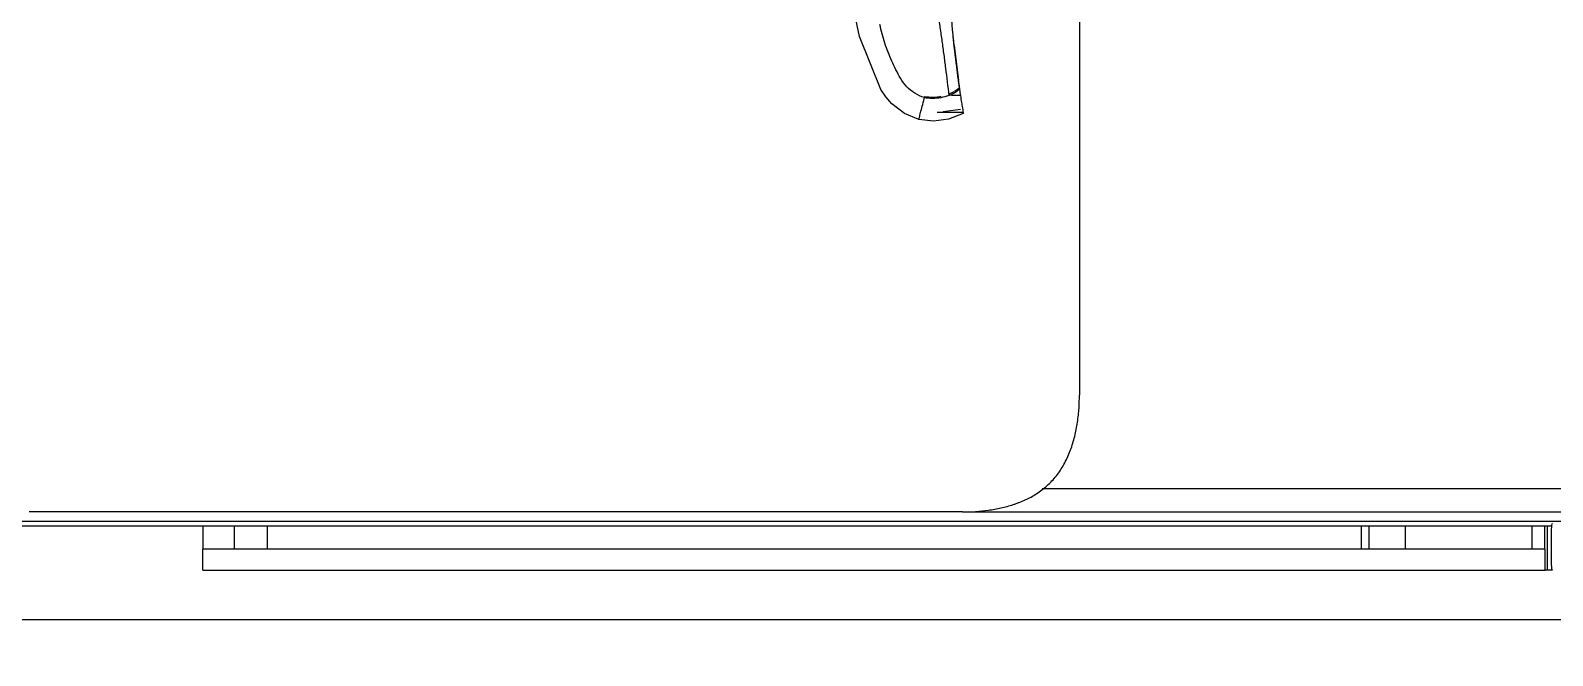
# Model space of a CAD drawing. Header units: metres. Extents: x -22 to 564, y 0 to 143.
# Drawn here: x 24.025 to 24.677, y 35.993 to 36.261 of the extents above; entities that cross this region are included whole.
import ezdxf
from ezdxf.xclip import XClip

# ---------------------------------------------------------------- set-up
doc = ezdxf.new("R2010")
doc.units = ezdxf.units.M
doc.header["$XCLIPFRAME"] = 2
doc.layers.add('XREF  PB CONJ$0$PARQUE', color=251, linetype='Continuous')
doc.layers.add('XREF PB NEURO-ONCOLOGIA$0$EQUIPO', color=8, linetype='Continuous')

# ---------------------------------------------------------------- blocks, each defined once
blk = doc.blocks.new('*U218')
for p, q in [((-2040.86, 250), (-2040.86, -250)), ((-2135.07, -96.28), (-2136.99, -86.75)), ((-2125.9, -118.93), (-2135.07, -96.28)), ((-2092.64, -115.1), (-2094.49, -100.03)), ((-2094.49, -100.03), (-2092.64, -115.1)), ((-2092.8, -113.79), (-2094.33, -101.34)), ((-2094.33, -101.34), (-2092.8, -113.79)), ((-2123.79, -122.11), (-2125.9, -118.93)), ((-2121.15, -125.09), (-2123.79, -122.11)), ((-2092.57, -118.42), (-2092.21, -118.88)), ((-2115.81, -129.16), (-2121.15, -125.09)), ((-2109.65, -131.83), (-2115.81, -129.16)), ((-2101.79, -128.72), (-2090.67, -128.72)), ((-2099.28, -128.33), (-2091.75, -127.41)), ((-2090.58, -129.29), (-2096.9, -131.67)), ((-2103.4, -132.48), (-2109.65, -131.83)), ((-2096.9, -131.67), (-2103.4, -132.48)), ((-2056.75, -290), (-1328.65, -290)), ((-2056.75, -290), (-1328.65, -290)), ((-2245.47, -300), (-2490.86, -300)), ((-2141.44, -300), (-2245.47, -300)), ((-2090.86, -300), (-2141.44, -300)), ((-2090.86, -300), (-1328.55, -300)), ((-2416.4, -306.05), (-3052.58, -306.05)), ((-2919.2, -304), (-1599.2, -304)), ((-2416.4, -306), (-2416.4, -316)), ((-2416.4, -306), (-2402.97, -306)), ((-2402.97, -306), (-2388.88, -306)), ((-2402.97, -306), (-2402.97, -316)), ((-2388.88, -306), (-1920.16, -306)), ((-2388.88, -306), (-2388.88, -316)), ((-1920.16, -306), (-1916.75, -306)), ((-1920.16, -306), (-1920.16, -316)), ((-1916.75, -306), (-1901.19, -306)), ((-1916.69, -306), (-1916.7, -306)), ((-1916.69, -316), (-1916.69, -306)), ((-1901.25, -306), (-1901.25, -316)), ((-1901.24, -306), (-1901.25, -306)), ((-1901.19, -306), (-1898.56, -306)), ((-1898.56, -306), (-1846.92, -306)), ((-1846.92, -306), (-1841.4, -306)), ((-1846.92, -306), (-1846.92, -316)), ((-1841.4, -316), (-1841.4, -306)), ((-1841.4, -306), (-1840.52, -306)), ((-1840.4, -306), (-1838.39, -306)), ((-1840.4, -306), (-1840.4, -325)), ((-1838.53, -307.49), (-1838.45, -306.46)), ((-1838.45, -306.46), (-1838.35, -305.67)), ((-1838.35, -305.67), (-1838.24, -305.17)), ((-1838.24, -305.17), (-1838.12, -305)), ((-1838.59, -309.99), (-1838.57, -308.7)), ((-1838.59, -320.01), (-1838.59, -309.99)), ((-1838.57, -308.7), (-1838.53, -307.49)), ((-2402.97, -316), (-2416.4, -316)), ((-2416.4, -323), (-2416.4, -316)), ((-2388.88, -316), (-2402.97, -316)), ((-1920.16, -316), (-2388.88, -316)), ((-1916.75, -316), (-1920.16, -316)), ((-1901.19, -316), (-1916.75, -316)), ((-1916.7, -316), (-1916.69, -316)), ((-1901.25, -316), (-1901.24, -316)), ((-1898.56, -316), (-1901.19, -316)), ((-1846.92, -316), (-1898.56, -316)), ((-1841.4, -316), (-1846.92, -316)), ((-1841.4, -316), (-1841.4, -325)), ((-2416.4, -325), (-2416.4, -323)), ((-2416.4, -325), (-1841.3, -325)), ((-1840.52, -325), (-1841.4, -325)), ((-1838.12, -325), (-1840.4, -325)), ((-1838.57, -321.3), (-1838.59, -320.01)), ((-1838.53, -322.51), (-1838.57, -321.3)), ((-1838.45, -323.54), (-1838.53, -322.51)), ((-1838.35, -324.33), (-1838.45, -323.54)), ((-1838.24, -324.83), (-1838.35, -324.33)), ((-1838.12, -325), (-1838.24, -324.83)), ((-3052.58, -346.05), (-1592.9, -346.05))]:
    blk.add_line(p, q)
for centre, radius, start, end in [((-1581, -44.21), 516.64, 185.77236, 188.31034), ((-2103.61, -104.26), 17.96, 258.84437, 281.47187)]:
    blk.add_arc(centre, radius, start, end)
for start_param, end_param in [(1.667509, 1.670871), (1.67093, 1.674351)]:
    blk.add_ellipse((-1795.34, -59.34), major_axis=(-28.2, 395.06), ratio=0.761881, start_param=start_param, end_param=end_param)
for points in [[(-2097.1, -67.63), (-2096.84, -73.36), (-2096.13, -84.78), (-2095.04, -96.18), (-2094.4, -101.86)], [(-2117.49, -114.14), (-2118.85, -111.75), (-2121.34, -106.82), (-2124.31, -99.1), (-2125.76, -93.78), (-2126.36, -91.08)], [(-2094.85, -97.7), (-2094.71, -99.09), (-2094.56, -100.48), (-2094.4, -101.87)], [(-2094.16, -103.96), (-2093.58, -108.94), (-2092.93, -113.92), (-2092.21, -118.88)], [(-2093.56, -108.97), (-2093.08, -112.72), (-2092.57, -116.46), (-2092.01, -120.19)], [(-2107.23, -122.44), (-2108.67, -121.99), (-2111.41, -120.72), (-2114.94, -117.86), (-2116.75, -115.44), (-2117.49, -114.14)], [(-2109.62, -131.7), (-2109.66, -131.87), (-2109.67, -131.87), (-2109.41, -130.89), (-2108.92, -128.99), (-2108.21, -126.22), (-2107.62, -123.95), (-2107.31, -122.74)], [(-2107.31, -122.74), (-2107.29, -122.65), (-2107.27, -122.56), (-2107.24, -122.47)], [(-2096.79, -121.5), (-2097.89, -121.93), (-2100.17, -122.59), (-2103.72, -122.91), (-2106.08, -122.67), (-2107.23, -122.44)], [(-2107.17, -122.18), (-2107.14, -122.08), (-2107.11, -121.98), (-2107.09, -121.88)], [(-2096.79, -121.5), (-2095.95, -121.17), (-2095.16, -120.78), (-2094.39, -120.35)], [(-2096.66, -120.82), (-2095.92, -120.51), (-2095.21, -120.15), (-2094.52, -119.75)], [(-2091.81, -121.55), (-2092.46, -121.57), (-2093.78, -121.56), (-2095.12, -121.47), (-2095.8, -121.41)], [(-2094.39, -119.67), (-2093.75, -119.29), (-2093.14, -118.87), (-2092.57, -118.42)], [(-2094.39, -120.35), (-2093.63, -119.91), (-2092.9, -119.42), (-2092.21, -118.88)]]:
    blk.add_open_spline(points, degree=3)
for points, knots in [([(-2104.03, -75.18), (-2103.08, -78.98), (-2101.81, -84.7), (-2100.56, -92.42), (-2099.75, -98.23), (-2098.94, -104.04), (-2097.95, -111.8), (-2097.24, -117.62), (-2096.79, -121.5)], [0, 0, 0, 0, 0.25, 0.375, 0.5, 0.625, 0.75, 1, 1, 1, 1]), ([(-2095.8, -121.41), (-2095.87, -121.41), (-2096, -121.39), (-2096.17, -121.34), (-2096.37, -121.28), (-2096.52, -121.17), (-2096.61, -121.01), (-2096.65, -120.89), (-2096.66, -120.82)], [-1, -1, -1, -1, -0.833333, -0.666667, -0.5, -0.3125, -0.166667, 0, 0, 0, 0]), ([(-2091.81, -121.55), (-2091.65, -122.62), (-2091.35, -124.55), (-2090.85, -127.68), (-2090.64, -128.91), (-2090.59, -129.19)], [0, 0, 0, 0, 0.1111111, 0.2222222, 0.4444444, 0.4444444, 0.4444444, 0.4444444]), ([(-2090.86, -300), (-2087.13, -300.03), (-2081.63, -299.64), (-2075.32, -298.53), (-2071.77, -297.67), (-2069.6, -297), (-2067.88, -296.39), (-2066.16, -295.75), (-2064.03, -294.87), (-2061.53, -293.65), (-2059.17, -292.23), (-2056.88, -290.59), (-2053.92, -288.15), (-2050.58, -284.69), (-2047.9, -280.54), (-2046.07, -276.92), (-2044.86, -274.17), (-2043.85, -271.33), (-2043.02, -268.38), (-2042.34, -265.37), (-2041.6, -261.34), (-2040.97, -256.27), (-2040.84, -252.1), (-2040.86, -250)], [0, 0, 0, 0, 0.142857, 0.214286, 0.25, 0.285714, 0.303571, 0.321429, 0.357143, 0.392857, 0.428571, 0.464286, 0.5, 0.571429, 0.642857, 0.678571, 0.714286, 0.75, 0.785714, 0.821429, 0.857143, 0.928571, 1, 1, 1, 1])]:
    blk.add_open_spline(points, degree=3, knots=knots)
blk = doc.blocks.new('XREF PB NEURO-ONCOLOGIA')
at = {"layer": 'XREF PB NEURO-ONCOLOGIA$0$EQUIPO', "xscale": 0.0009999999999940395, "yscale": 0.0009999999999940395, "zscale": 0.0009999999999940395, "rotation": 270}
blk.add_blockref('*U218', (2.88167, 18.98617), dxfattribs=at)
blk = doc.blocks.new('XREF  PB CONJ')
at = {"layer": 'XREF  PB CONJ$0$PARQUE', "true_color": 0x136734}
h = blk.add_hatch(dxfattribs=at)
h.set_pattern_fill('CROSS', color=116, scale=0.02, angle=90)
edge = h.paths.add_edge_path()
edge.add_line((3.58827, 104.60563), (1.69357, 104.36841))
edge.add_line((1.69357, 104.36841), (2.47841, 17.60831))
edge.add_line((2.47841, 17.60831), (97.731, 17.93364))
edge.add_arc((97.72474, 19.237), 1.30337, 270.27519, 363.10058)
edge.add_line((99.0262, 19.3075), (96.47621, 19.30776))
edge.add_line((96.47621, 19.30776), (96.60198, 20.22399))
edge.add_line((96.60198, 20.22399), (62.41283, 20.22399))
edge.add_arc((58.63294, 24.65353), 5.82309, 229.524665, 310.475335, ccw=False)
edge.add_line((54.85305, 20.22399), (26.25265, 20.21884))
edge.add_line((26.25265, 20.21884), (4.28368, 20.03042))
edge.add_line((4.28368, 20.03042), (4.05501, 46.6913))
edge.add_line((4.05501, 46.6913), (2.38805, 46.6912))
edge.add_line((2.38805, 46.6912), (2.38806, 54.8033))
edge.add_line((2.38806, 54.8033), (3.98543, 54.80339))
edge.add_line((3.98543, 54.80339), (3.74643, 82.66789))
edge.add_line((3.74643, 82.66789), (3.61847, 95.25564))
edge.add_line((3.61847, 95.25564), (3.58827, 104.60563))

msp = doc.modelspace()

# ---------------------------------------------------------------- block references
at = {"rotation": 90}
msp.add_blockref('XREF PB NEURO-ONCOLOGIA', (45.50103, 33.47338), dxfattribs=at)

# ---------------------------------------------------------------- next in the draw order: block references
ref = msp.add_blockref('XREF  PB CONJ', (67.8976, 28.71, 0), dxfattribs=dict(rotation=89.50849308405942))
XClip(ref).set_block_clipping_path([(-2.936402334, 82.9334608569), (21.1250270707, 82.9334608569), (21.1250270707, 49.0397586863), (26.6296707885, 49.0397586863), (26.6284018429, 17.4712422498), (-2.8531787476, 17.4341989701)])

doc.saveas('drawing.dxf')
